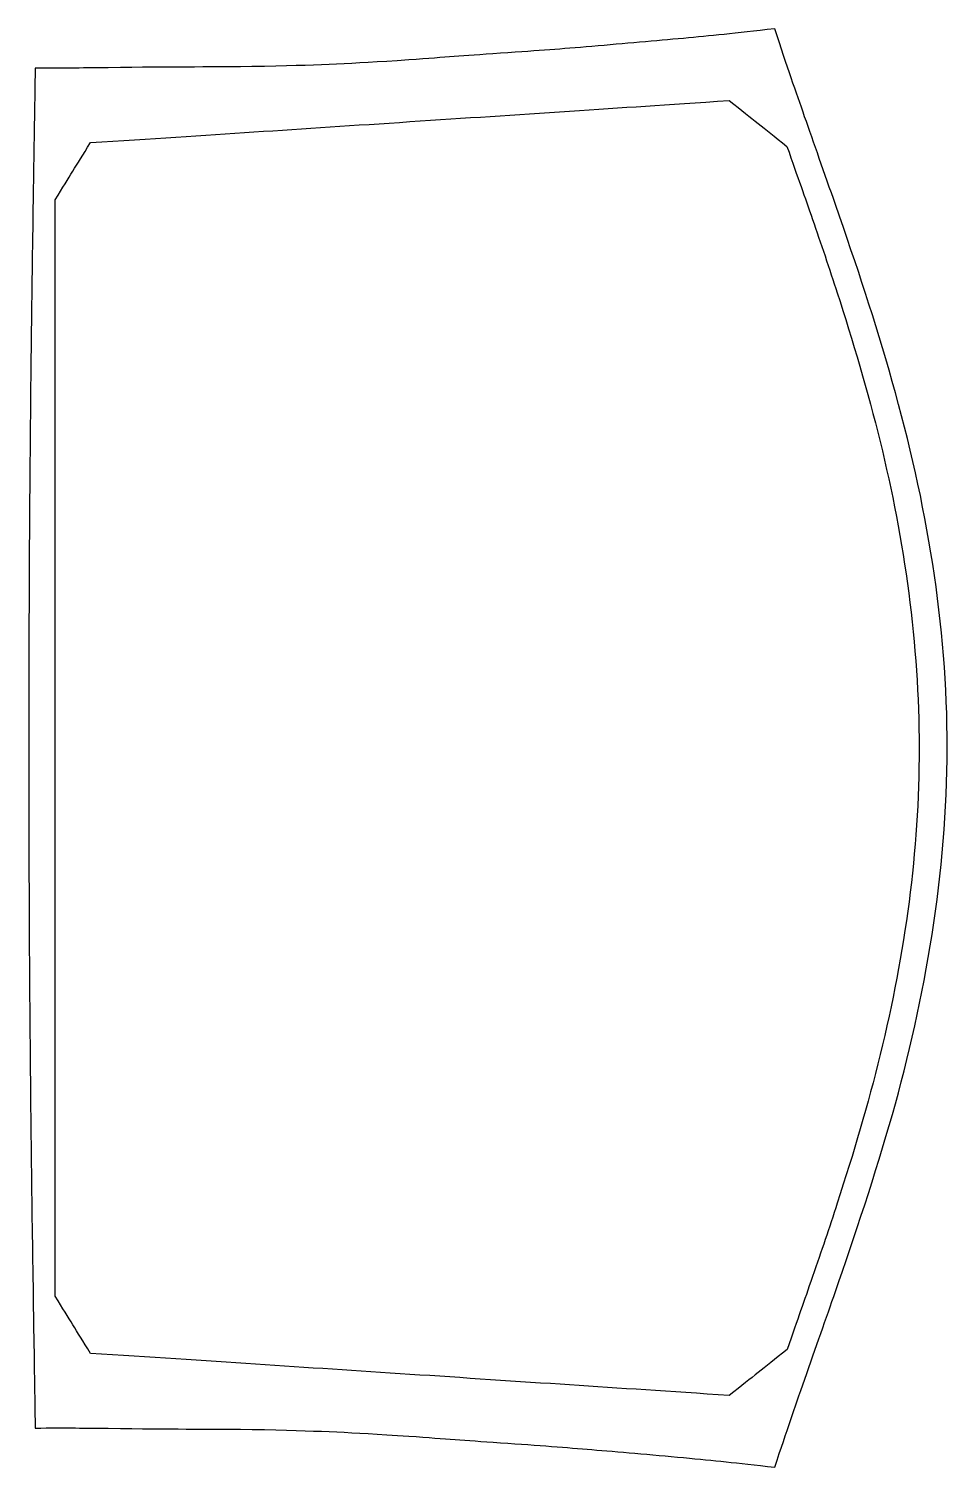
# Model space of a CAD drawing. Header units: millimetres. Extents: x 775 to 914, y -163 to 55.
import ezdxf

# ---------------------------------------------------------------- set-up
doc = ezdxf.new("R2010")
doc.units = ezdxf.units.MM

msp = doc.modelspace()

# ---------------------------------------------------------------- linework, layer by layer
at = {"color": 7, "linetype": 'Continuous', "lineweight": 25}
for points, knots in [([(887.88, 54.59), (881.76, 53.88), (878.2, 53.51), (869.98, 52.76), (865.18, 52.34), (855.37, 51.51), (852.8, 51.32), (840.09, 50.45), (838.8, 50.35), (832.61, 49.87)], [0, 0, 0, 0, 0.25, 0.25, 0.5, 0.5, 0.75, 0.75, 1, 1, 1, 1]), ([(887.89, -162.66), (889.84, -156.73), (890.75, -154.13), (894.08, -144.6), (895.67, -140.11), (899.84, -128.13), (903.19, -118.11), (910.58, -91.95), (913.94, -72.73), (913.94, -35.33), (910.86, -17.13), (903.04, 10.55), (900.31, 18.67), (895.42, 32.74), (893.74, 37.47), (891.07, 45.12), (889.84, 48.66), (887.88, 54.59)], [0, 0, 0, 0, 0.0625, 0.0625, 0.125, 0.125, 0.25, 0.25, 0.5, 0.5, 0.75, 0.75, 0.875, 0.875, 0.9375, 0.9375, 1, 1, 1, 1]), ([(784.52, 37.39), (802.89, 38.59), (815.93, 39.45), (841.19, 41.11), (848.69, 41.61), (865.09, 42.69), (871.2, 43.1), (881.02, 43.75)], [0, 0, 0, 0, 0.5, 0.5, 0.75, 0.75, 1, 1, 1, 1]), ([(775.96, 35.29), (775.82, 25.91), (775.73, 19.76), (775.55, 6.17), (775.46, -1.95), (775.26, -24.21), (775.21, -38.94), (775.21, -69.14), (775.26, -83.82), (775.46, -106.14), (775.54, -113.37), (775.74, -128.7), (775.82, -133.66), (775.97, -143.37)], [0, 0, 0, 0, 0.125, 0.125, 0.25, 0.25, 0.5, 0.5, 0.75, 0.75, 0.875, 0.875, 1, 1, 1, 1]), ([(889.73, 36.83), (891.45, 31.93), (892.39, 29.27), (894.79, 22.32), (896.18, 18.23), (899.61, 7.66), (901.98, -0.32), (907.45, -22.62), (909.7, -38.46), (909.7, -69.61), (907.58, -84.95), (901.93, -108), (899.82, -115.09), (896.08, -126.62), (894.96, -129.91), (892.23, -137.81), (891.46, -139.99), (889.74, -144.9)], [0, 0, 0, 0, 0.0625, 0.0625, 0.125, 0.125, 0.25, 0.25, 0.5, 0.5, 0.75, 0.75, 0.875, 0.875, 0.9375, 0.9375, 1, 1, 1, 1]), ([(881.02, -151.82), (871.9, -151.21), (864.56, -150.73), (849.24, -149.72), (840.7, -149.15), (816.93, -147.59), (802.5, -146.64), (784.53, -145.46)], [0, 0, 0, 0, 0.25, 0.25, 0.5, 0.5, 1, 1, 1, 1]), ([(832.62, -157.95), (838.8, -158.42), (840.48, -158.55), (852.42, -159.36), (856.48, -159.68), (864.07, -160.31), (869.21, -160.75), (878.98, -161.66), (881.76, -161.95), (887.89, -162.66)], [0, 0, 0, 0, 0.25, 0.25, 0.5, 0.5, 0.75, 0.75, 1, 1, 1, 1])]:
    msp.add_open_spline(points, degree=3, knots=knots, dxfattribs=at)
for points in [[(776.17, 48.66), (776.08, 42.72), (776.05, 40.6), (775.96, 35.29)], [(787.19, 48.71), (782.29, 48.64), (781.07, 48.63), (776.17, 48.66)], [(810.8, 48.89), (800.31, 48.77), (797.68, 48.85), (787.19, 48.71)], [(832.61, 49.87), (822.93, 49.26), (820.5, 49.14), (810.8, 48.89)], [(881.02, 43.75), (884.88, 40.66), (885.85, 39.9), (889.73, 36.83)], [(779.21, 28.76), (781.56, 32.6), (782.16, 33.55), (784.52, 37.39)], [(779.21, -136.83), (779.21, -83.34), (779.21, -28.14), (779.21, 28.76)], [(784.53, -145.46), (782.16, -141.63), (781.57, -140.67), (779.21, -136.83)], [(775.97, -143.37), (776.05, -148.59), (776.08, -150.79), (776.17, -156.74)], [(889.74, -144.9), (885.86, -147.96), (884.88, -148.73), (881.02, -151.82)], [(776.17, -156.74), (781.07, -156.71), (782.3, -156.72), (787.2, -156.78)], [(787.2, -156.78), (797.69, -156.93), (800.31, -156.84), (810.81, -156.97)], [(810.81, -156.97), (820.51, -157.22), (822.93, -157.34), (832.62, -157.95)]]:
    msp.add_open_spline(points, degree=3, dxfattribs=at)

doc.saveas('drawing.dxf')
